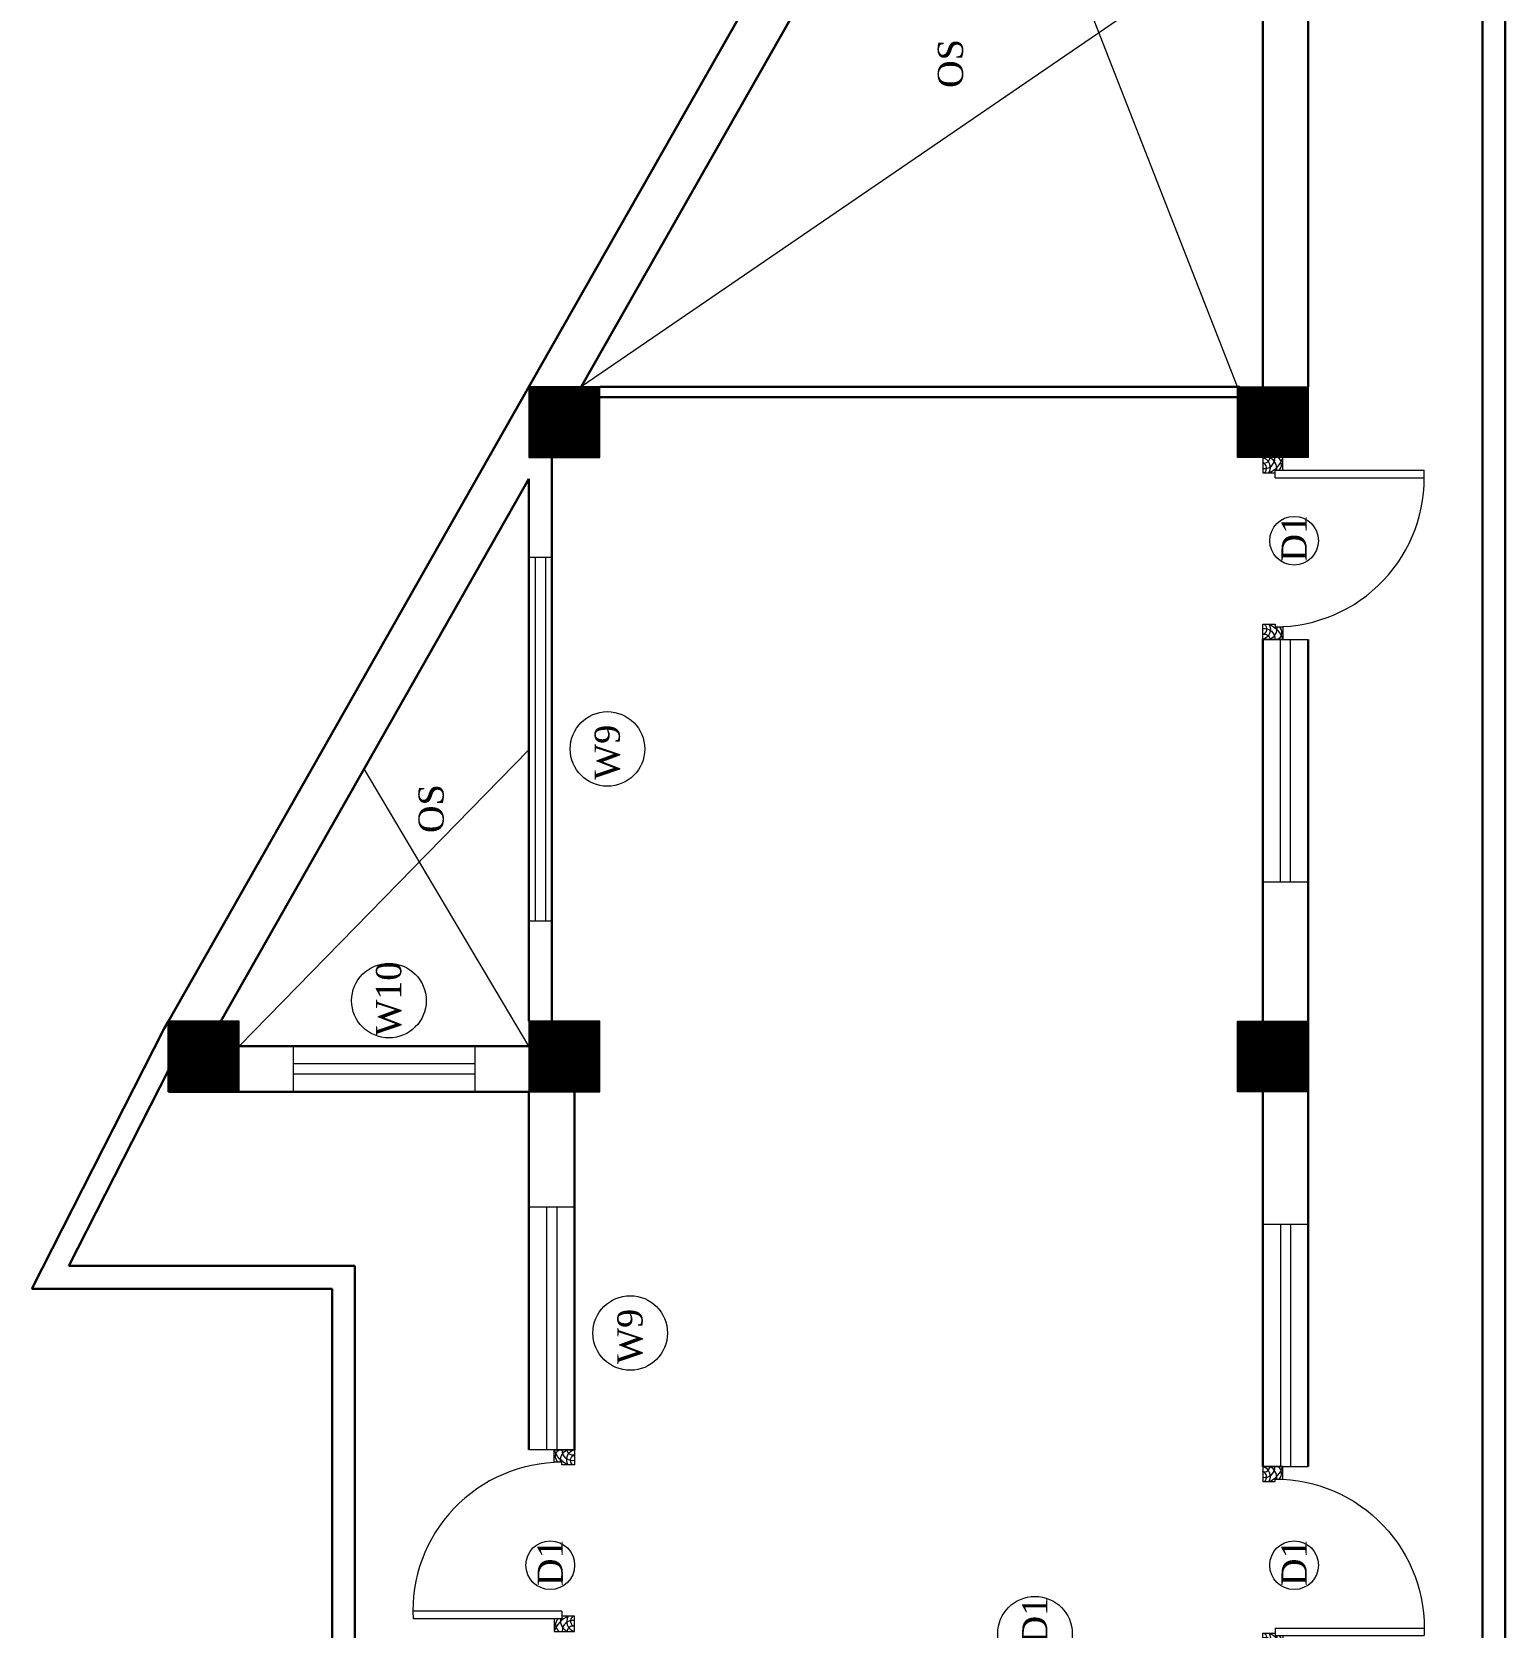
# Model space of a CAD drawing. Header units: inches. Extents: x 4069 to 291496, y -47643 to 12535.
# Drawn here: x 136920.2 to 137211.9, y -22726 to -22410.1 of the extents above; entities that cross this region are included whole.
import ezdxf

# ---------------------------------------------------------------- set-up
doc = ezdxf.new("R2010")
doc.units = ezdxf.units.IN
doc.header["$LTSCALE"] = 5
doc.header["$MEASUREMENT"] = 0
for name, color, linetype, lineweight in [('A-WALL', 7, 'Continuous', 9), ('DOOR', 62, 'Continuous', 0), ('Dw', 2, 'Continuous', 18)]:
    doc.layers.add(name, color=color, linetype=linetype, lineweight=lineweight)
doc.layers.add('TEXT', color=6, linetype='Continuous')
doc.layers.add('WALL', color=7, linetype='Continuous')
doc.styles.add('ordinary', font='times.ttf')

# ---------------------------------------------------------------- blocks, each defined once
blk = doc.blocks.new('A$C27B36B59')
at = {"layer": 'DOOR'}
for p, q in [((0, 4), (0, 0)), ((2.5, 4), (0, 4)), ((2.5, 2.5), (2.5, 4)), ((0, 0), (3, 0)), ((3, 2.5), (2.5, 2.5)), ((3, 0), (3, 2.5))]:
    blk.add_line(p, q, dxfattribs=at)
for centre, radius, start, end in [((-1.4, -0.54), 4.75, 22.1411, 72.838), ((1.34, 2.09), 1.64, 45.138, 144.8948), ((2.21, 0.3), 2.49, 83.3149, 152.658), ((0.13, 0.37), 2.05, 349.4875, 93.6805), ((1.96, -0.47), 2.01, 58.7447, 166.495), ((-0.06, 0.32), 1.13, 343.542, 86.947), ((2.08, -0.4), 1.17, 38.2816, 160.1519)]:
    blk.add_arc(centre, radius, start, end, dxfattribs=at)
blk = doc.blocks.new('D2')
at = {"layer": 'DOOR'}
for p, q in [((74473.95, 24047.59), (74473.95, 24018.09)), ((74473.95, 24047.59), (74475.45, 24047.59)), ((74475.45, 24047.59), (74475.45, 24018.13))]:
    blk.add_line(p, q, dxfattribs=at)
blk.add_arc((74473.95, 24047.59), 29.5, 180, 272.9146, dxfattribs=at)
at = {"layer": 'DOOR', "xscale": -1, "rotation": 180}
blk.add_blockref('A$C27B36B59', (74441.95, 24050.09), dxfattribs=at)
at = {"layer": 'DOOR', "rotation": 180}
blk.add_blockref('A$C27B36B59', (74477.95, 24050.09), dxfattribs=at)

msp = doc.modelspace()

# ---------------------------------------------------------------- hatches: boundary and pattern name
at = {"layer": 'A-WALL', "ltscale": 5}
h = msp.add_hatch(dxfattribs=at)
h.set_pattern_fill('ANSI31', color=256, angle=450)
h.set_pattern_definition([(135, (138671.29985, -47026.11768), (-0.08838834765, -0.08838834765), [])])
h.paths.add_polyline_path([(137032.57871, -22480.41855), (137018.57871, -22480.41855), (137018.57871, -22494.41855), (137032.57871, -22494.41855)])
h = msp.add_hatch(dxfattribs=at)
h.set_pattern_fill('ANSI31', color=256, angle=450)
h.set_pattern_definition([(135, (138662.58218, -47026.11768), (-0.08838834765, -0.08838834765), [])])
h.paths.add_polyline_path([(137158.86104, -22494.41855), (137172.86104, -22494.41855), (137172.86104, -22480.41855), (137158.86104, -22480.41855)])
h = msp.add_hatch(dxfattribs=at)
h.set_pattern_fill('ANSI31', color=256, angle=450)
h.set_pattern_definition([(135, (138599.91645, -47042.06335), (-0.08838834765, -0.08838834765), [])])
h.paths.add_polyline_path([(136961.19531, -22619.98534), (136961.19531, -22605.98534), (136947.19531, -22605.98534), (136947.19531, -22619.98534)])
h = msp.add_hatch(dxfattribs=at)
h.set_pattern_fill('ANSI31', color=256, angle=450)
h.set_pattern_definition([(135, (138671.29985, -47042.06335), (-0.08838834765, -0.08838834765), [])])
h.paths.add_polyline_path([(137032.57871, -22619.98534), (137032.57871, -22605.98534), (137018.57871, -22605.98534), (137018.57871, -22619.98534)])
h = msp.add_hatch(dxfattribs=at)
h.set_pattern_fill('ANSI31', color=256, angle=450)
h.set_pattern_definition([(135, (138662.58218, -47151.68447), (-0.08838834765, -0.08838834765), [])])
h.paths.add_polyline_path([(137158.86104, -22619.98534), (137172.86104, -22619.98534), (137172.86104, -22605.98534), (137158.86104, -22605.98534)])

# ---------------------------------------------------------------- linework, layer by layer
at = {"layer": 'A-WALL', "lineweight": 30}
for p, q in [((137018.57871, -22480.41855), (137102.85493, -22332.17266)), ((137028.93137, -22480.41855), (137099.07537, -22357.0319)), ((137172.86104, -22377.40928), (137172.86104, -22480.41855)), ((137163.86104, -22391.40928), (137163.86104, -22480.41855)), ((137211.86104, -22402.61034), (137211.86104, -22784.46322)), ((137207.36104, -22405.06026), (137207.36104, -22740.84435)), ((136947.19531, -22605.98534), (137018.57871, -22480.41855)), ((137032.57871, -22480.41855), (137159.36104, -22480.41855)), ((137032.57871, -22482.41855), (137159.36104, -22482.41855)), ((137023.07871, -22494.41855), (137023.07871, -22605.98534)), ((136957.54797, -22605.98534), (137018.57871, -22498.62937)), ((137018.57871, -22605.98534), (137018.57871, -22498.62937)), ((137163.86104, -22530.41855), (137163.86104, -22605.98534)), ((137172.86104, -22530.41855), (137172.86104, -22694.1962)), ((136920.15586, -22658.98534), (136946.35747, -22607.45915)), ((136946.35747, -22607.45915), (136947.19531, -22605.98534)), ((136947.19531, -22605.98534), (136947.19531, -22619.98534)), ((136961.19531, -22610.98534), (137018.57871, -22610.98534)), ((136927.49255, -22654.48534), (136947.19531, -22615.73931)), ((136947.19531, -22619.98534), (137018.57871, -22619.98534)), ((137018.57871, -22690.8716), (137018.57871, -22619.98534)), ((137027.57871, -22619.98534), (137027.57871, -22690.8716)), ((137163.86104, -22619.98534), (137163.86104, -22694.1962)), ((136927.49255, -22654.48534), (136984.07871, -22654.48534)), ((136984.07871, -22735.55271), (136984.07871, -22654.48534)), ((136920.15586, -22658.98534), (136979.57871, -22658.98534)), ((136979.57871, -22739.94733), (136979.57871, -22658.98534))]:
    msp.add_line(p, q, dxfattribs=at)
at = {"layer": 'A-WALL', "ltscale": 5}
for p, q in [((137158.86104, -22480.41855), (137110.68156, -22357.0319)), ((137158.86104, -22391.40928), (137028.93137, -22480.41855)), ((137023.07871, -22514.20194), (137018.57871, -22514.20194)), ((137163.86104, -22530.41855), (137172.86104, -22530.41855)), ((137167.36104, -22578.41855), (137167.36104, -22530.41855)), ((137169.36104, -22578.41855), (137169.36104, -22530.41855)), ((136961.19531, -22610.98534), (137018.57871, -22552.30735)), ((137018.57871, -22610.98534), (136985.94328, -22556.03664)), ((137163.86104, -22578.41855), (137172.86104, -22578.41855)), ((137023.07871, -22586.20194), (137018.57871, -22586.20194)), ((136971.88701, -22610.98534), (136971.88701, -22619.98534)), ((137007.88701, -22610.98534), (137007.88701, -22619.98534)), ((137027.57871, -22642.8716), (137018.57871, -22642.8716)), ((137163.86104, -22646.1962), (137172.86104, -22646.1962)), ((137167.36104, -22646.1962), (137167.36104, -22694.1962)), ((137169.36104, -22646.1962), (137169.36104, -22694.1962)), ((137027.57871, -22690.8716), (137018.57871, -22690.8716)), ((137163.86104, -22694.1962), (137172.86104, -22694.1962))]:
    msp.add_line(p, q, dxfattribs=at)
for points in [[(137032.57871, -22494.41855), (137032.57871, -22480.41855), (137018.57871, -22480.41855), (137018.57871, -22494.41855)], [(137158.86104, -22494.41855), (137158.86104, -22480.41855), (137172.86104, -22480.41855), (137172.86104, -22494.41855)], [(136961.19531, -22619.98534), (136961.19531, -22605.98534), (136947.19531, -22605.98534), (136947.19531, -22619.98534)], [(137032.57871, -22619.98534), (137032.57871, -22605.98534), (137018.57871, -22605.98534), (137018.57871, -22619.98534)], [(137158.86104, -22619.98534), (137158.86104, -22605.98534), (137172.86104, -22605.98534), (137172.86104, -22619.98534)]]:
    msp.add_lwpolyline(points, close=True, dxfattribs=at)
for centre, radius in [((137170.08807, -22510.86615), 4.82435), ((137034.12214, -22552.10385), 7.38406), ((136990.84479, -22601.94129), 7.38406), ((137038.62214, -22667.76723), 7.38406), ((137022.78844, -22713.74859), 4.82435), ((137170.08807, -22713.74859), 4.82435), ((137118.78159, -22727.3175), 7.38406)]:
    msp.add_circle(centre, radius, dxfattribs=at)
at = {"layer": 'Dw', "color": 3}
for p, q in [((137019.82871, -22514.20194), (137019.82871, -22586.20194)), ((137021.82871, -22514.20194), (137021.82871, -22586.20194)), ((137007.88701, -22614.48534), (136971.88701, -22614.48534)), ((137007.88701, -22616.48534), (136971.88701, -22616.48534)), ((137022.07871, -22642.8716), (137022.07871, -22690.8716)), ((137024.07871, -22642.8716), (137024.07871, -22690.8716))]:
    msp.add_line(p, q, dxfattribs=at)

# ---------------------------------------------------------------- block references
at = {"layer": 'WALL', "color": 2, "linetype": 'ByBlock'}
for p, rotation in [((161213.94895, -96972.36977), 89.99999999999999), ((112977.49079, 51751.07962), 270)]:
    msp.add_blockref('D2', p, dxfattribs=dict(at, rotation=rotation))
at = {"layer": 'WALL', "color": 2, "linetype": 'ByBlock', "xscale": -1, "rotation": 89.99999999981678}
msp.add_blockref('D2', (161213.94895, 51747.75502), dxfattribs=at)

# ---------------------------------------------------------------- texts
at = {"layer": 'TEXT', "style": 'ordinary'}
for s, p in [('OS', (137104.52063, -22421.19701)), ('D1', (137172.58267, -22514.99016)), ('W9', (137036.56627, -22558.22137)), ('OS', (137001.68997, -22568.7497)), ('W10', (136993.28891, -22608.8989)), ('W9', (137041.06627, -22673.88475)), ('D1', (137025.28304, -22717.8726)), ('D1', (137172.58267, -22717.8726)), ('SD1', (137121.22571, -22733.43502))]:
    msp.add_text(s, height=5, rotation=90, dxfattribs=at).set_placement(p)

doc.saveas('drawing.dxf')
